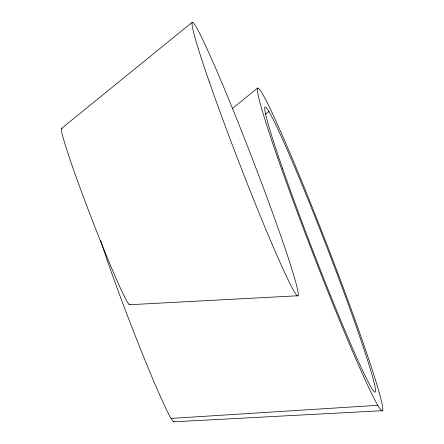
<?xml version="1.0" encoding="UTF-8"?>
<svg xmlns="http://www.w3.org/2000/svg" width="444" height="444" viewBox="0 0 444 444"><rect width="100%" height="100%" fill="white"/><g stroke="black" fill="none" stroke-linecap="round" stroke-linejoin="round"><path stroke-width="0.67" d="M61.638 128.36L192.33 22.2M232.501 108.425L257.792 87.884M265.185 114.463L268.986 111.455M170.996 418.426L377.689 405.317M129.587 304.723L297.73 295.765M173.798 421.8L382.162 410.7M174.07 421.123A108.43 5.095 68.9 0 1 144.5 358.963A108.43 5.095 68.9 0 1 100.749 240.67M129.826 304.134A94.5 4.44 68.9 0 1 91.542 218.326A94.5 4.44 68.9 0 1 62.188 128.605M282.667 168.72A152.814 7.182 68.9 0 0 374.026 391.491A152.814 7.182 68.9 0 0 303.23 187.662A152.814 7.182 68.9 0 0 282.667 168.72M277.75 158.092A172.971 8.125 68.9 0 0 381.157 410.256A172.971 8.125 68.9 0 0 301.021 179.531A172.971 8.125 68.9 0 0 277.75 158.092M209.246 81.696A146.581 6.888 68.9 0 0 296.875 295.388A146.581 6.888 68.9 0 0 228.971 99.861A146.581 6.888 68.9 0 0 209.246 81.696"/></g></svg>
